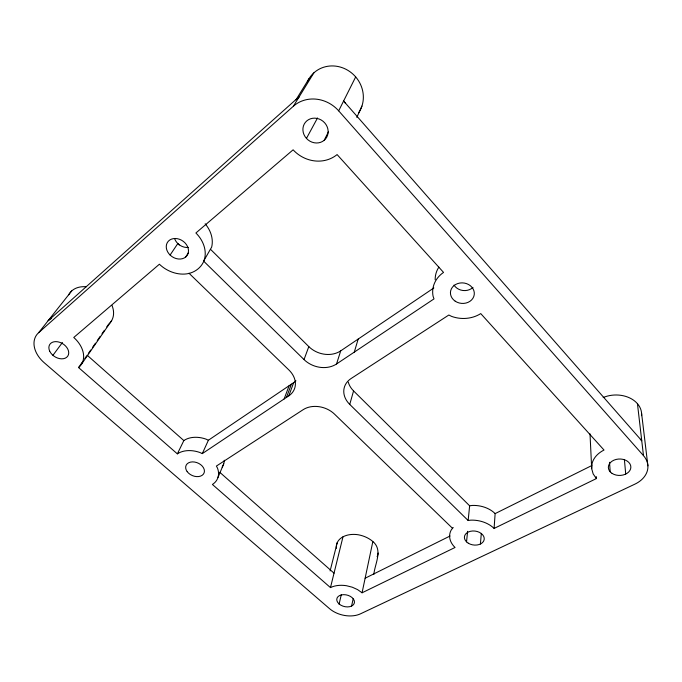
<?xml version="1.0" encoding="UTF-8"?>
<svg xmlns="http://www.w3.org/2000/svg" width="682" height="682" viewBox="0 0 682 682"><rect width="100%" height="100%" fill="white"/><g stroke="black" fill="none" stroke-linecap="round" stroke-linejoin="round"><path stroke-width="1.02" d="M494.083 528.439L596.366 478.585L593.144 473.871L591.695 468.67L592.121 463.334A28.15 20.571 -1.1 0 1 604.013 450.043L480.75 313.601A29.906 25.669 5.7 0 1 451.62 316.397L448.841 315.016L351.136 378.501A23.128 18.244 14.7 0 0 349.747 404.417L468.142 520.511L470.759 520.153A24.927 17.527 7.9 0 1 494.083 528.439L495.132 513.606L591.78 465.567M480.409 544.031L481.313 533.409M466.539 541.866L467.613 531.295M468.142 520.511L469.642 505.814L353.566 390.905A22.685 18.107 14.7 0 1 348.272 382.091M373.821 574.508C374.81 563.895 383.207 550.084 372.849 541.525C368.698 537.936 363.566 535.737 358.186 534.756A21.253 14.654 13.8 0 0 336.414 548.319M452.55 528.328L334.453 414.068A22.301 16.99 17.5 0 0 303.217 409.643L216.39 466.062L217.473 468.04A24.416 17.169 22.8 0 1 212.409 484.467L330.472 587.603A22.506 14.757 14 0 1 346.507 585.727L352.279 587.202L357.59 589.615L362.065 592.794L372.849 541.525M351.588 606.042L353.157 598.873M339.133 603.979L341.298 594.644M330.472 587.603L342.986 536.819M330.114 570.919L337.223 542.659M349.747 404.417L353.566 390.905M354.282 352.125L358.169 339.073M205.154 223.781A28.925 23.486 34.9 0 1 211.659 247.089L203.611 261.104L304.027 359.576A23.7 19.164 19.4 0 0 336.541 363.975L340.71 350.863L433.829 287.975M304.027 359.576L308.81 346.609L210.653 249.45M336.541 363.975L433.999 298.895L433.07 296.227A29.906 25.669 5.7 0 1 443.547 272.416L337.096 154.575A32.659 29.914 39.8 0 1 293.107 149.818L195.896 232.988A29.522 23.734 34.4 0 1 204.617 258.725C202.443 267.148 194.711 272.919 186.254 273.925A29.522 23.734 34.4 0 1 159.392 264.224L73.767 337.479A26.811 19.011 32.4 0 1 78.566 367.564L177.363 453.862A24.416 17.169 22.8 0 1 199.869 452.481L202.307 453.607L288.784 395.858L293.695 382.619A22.463 17.647 21.8 0 0 295.937 380.795M286.457 397.418L291.402 384.171M284.138 398.961L289.125 385.705M217.993 477.4L223.713 463.837M356.822 117.398L361.929 106.102M202.307 453.607L208.394 440.24L293.695 382.619M177.363 453.862L183.842 440.572A23.998 17.101 23 0 1 205.998 439.123L208.394 440.24M71.704 290.924L38.644 332.688A26.811 19.011 32.4 0 0 44.236 362.747L329.534 608.651A22.506 14.757 14 0 0 360.488 613.826L634.848 484.169A28.15 20.571 -1.1 0 0 643.476 455.627L338.673 110.842L355.68 76.921M324.197 140.296A13.06 11.961 39.7 0 0 319.125 119.018A13.06 11.961 39.7 0 0 303.243 132.402A13.06 11.961 39.7 0 0 324.197 140.296L328.409 131.882M306.448 138.412L317.522 117.969M38.644 332.688L293.405 106.204L313.873 72.838M295.979 99.828L309.108 78.541M185.717 256.986A11.807 9.488 34.4 0 0 179.562 239.305A11.807 9.488 34.4 0 0 166.834 250.038A11.807 9.488 34.4 0 0 185.717 256.986L188.564 252.536M170.108 255.051L177.806 243.551L179.213 244.932M78.566 367.564L82.565 361.792M84.849 358.493L86.563 356.021M88.328 353.481L90.706 350.054M92.488 347.479L95.463 343.191M97.245 340.616L100.22 336.32M102.002 333.754L104.38 330.318M106.759 326.883L108.54 324.308A25.089 18.567 33.7 0 0 111.967 305.365M81.772 363.787L111.652 320.617M52.923 355.313L62.429 342.526M453.206 527.518L451.262 529.914A24.927 17.527 7.9 0 0 455.047 547.476L362.065 592.794M365.134 578.217L450.052 536.009M469.642 505.814L472.208 505.447A24.492 17.451 7.7 0 1 495.132 513.606M87.134 355.203L183.842 440.572M219.766 472.294L334.035 573.17M188.991 273.235L288.912 369.985A22.89 17.775 21.6 0 1 288.784 395.858M641.617 413.565L647.9 465.849M637.448 403.693L643.476 455.627M624.388 459.438L625.718 474.067M609.529 462.285L610.211 471.833M596.256 476.599L596.366 478.585M590.007 433.837L591.695 468.67M603.195 397.512A26.274 19.974 -2.7 0 1 629.657 397.913A26.274 19.974 -2.7 0 1 641.591 415.67M68.703 294.777A25.089 18.567 33.7 0 1 86.264 286.772M51.568 318.426A26.317 18.891 32.7 0 0 48.107 320.736L299.321 96.554A31.943 29.445 41.4 0 0 296.61 99.342M378.152 553.017A21.253 14.654 13.8 0 1 377.103 556.7M640.338 439.276A27.612 20.409 -1.6 0 1 641.745 440.734L343.592 101.021A31.943 29.445 41.4 0 1 345.578 103.502M472.984 287.42A11.713 10.145 5.3 0 1 454.016 285.085M293.405 106.204A32.659 29.914 39.8 0 1 338.673 110.842M224.284 460.248A23.998 17.101 23 0 1 222.162 467.059M340.71 350.863A23.239 18.994 19.5 0 1 308.81 346.609M435.167 279.791A29.283 25.362 5.2 0 1 438.85 267.139M188.428 247.404A11.568 9.395 34.9 0 1 174.66 238.734M307.36 81.84A30.204 28.235 46.4 0 1 347.914 70.365A30.204 28.235 46.4 0 1 358.664 112.743M339.073 603.928A9.002 5.899 14 0 0 354.052 603.775A9.002 5.899 14 0 0 343.719 594.661A9.002 5.899 14 0 0 339.073 603.928M612.052 473.385A11.262 8.227 -1.1 0 0 630.611 468.849A11.262 8.227 -1.1 0 0 616.161 459.421A11.262 8.227 -1.1 0 0 612.052 473.385M49.667 351.077A10.724 7.604 32.3 0 0 66.751 357.232A10.724 7.604 32.3 0 0 59.973 342.39A10.724 7.604 32.3 0 0 49.667 351.077M455.201 301.18A11.961 10.264 5.8 0 0 474.237 294.701A11.961 10.264 5.8 0 0 457.69 283.576A11.961 10.264 5.8 0 0 455.201 301.18M187.166 471.603A9.761 6.863 22.8 0 0 203.406 474.135A9.761 6.863 22.8 0 0 194.558 462.029A9.761 6.863 22.8 0 0 187.166 471.603M468.321 543.23A9.974 7.008 7.9 0 0 484.169 539.615A9.974 7.008 7.9 0 0 470.486 531.278A9.974 7.008 7.9 0 0 468.321 543.23"/></g></svg>
